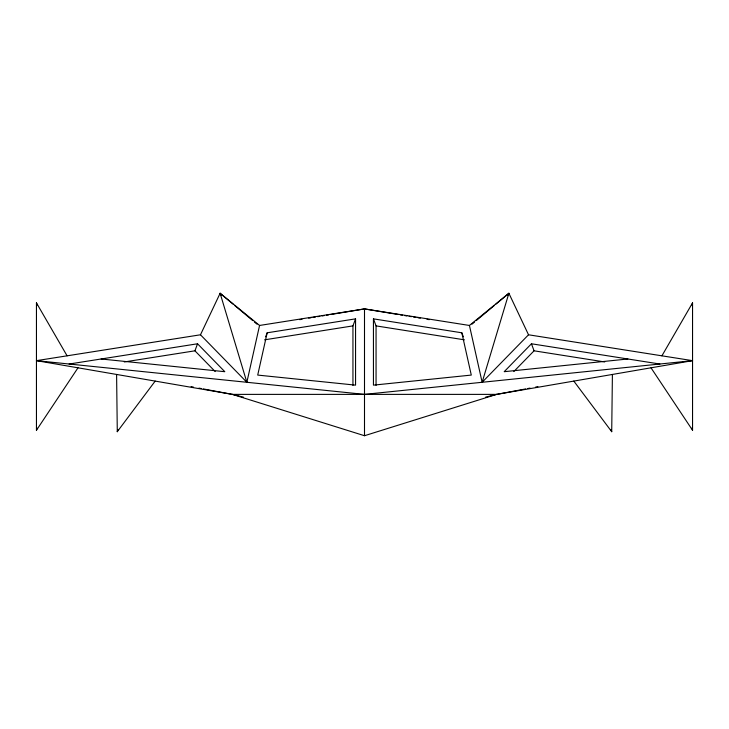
<?xml version="1.0" encoding="UTF-8"?>
<svg xmlns="http://www.w3.org/2000/svg" width="729" height="729" viewBox="0 0 729 729"><rect width="100%" height="100%" fill="white"/><g stroke="black" fill="none" stroke-linecap="round" stroke-linejoin="round"><path stroke-width="1.09" d="M573.814 381.094L611.713 431.696L612.406 374.451M200.475 334.784L246.858 382.278L259.56 325.462L220.122 293.277L200.475 334.784L36.45 360.655L232.369 394.38L243.377 397.123M267.169 332.798L257.711 375.08L355.561 385.14L355.561 318.855L267.169 332.798L265.675 336.816M78.003 367.808L36.45 430.265L36.96 428.051M691.939 305.068L692.55 302.89L692.55 430.265L650.997 367.808M155.186 381.094L117.287 431.696L117.898 429.545M507.721 295.199L508.878 293.277L469.44 325.462L482.142 382.278L508.878 293.277L528.525 334.784L692.55 360.655L496.631 394.38L485.623 397.123M124.294 361.948L194.935 350.813L197.55 343.778L224.814 371.699L101.121 358.987M352.945 385.431L352.945 325.89L355.561 318.855M661.914 355.825L692.55 302.89M482.142 382.278L528.525 334.784M659.9 364.035L531.45 343.778L504.186 371.699L627.879 358.987M513.817 371.553L534.065 350.813L604.706 361.948M472.009 324.168L474.579 322.008M476.301 320.578L494.308 305.487M496.021 304.048L508.878 293.277M203.382 388.94L232.369 394.38L364.5 435.723L496.631 394.38L525.618 388.94M527.851 388.521L530.083 388.101M535.66 387.053L537.884 386.643M299.756 319.657L301.988 319.284M308.686 318.172L310.918 317.808M313.151 317.434L315.384 317.06M317.616 316.696L319.849 316.322M322.081 315.949L324.314 315.584M326.546 315.21L328.779 314.846M331.012 314.472L364.5 308.914L469.44 325.462M259.56 325.462L364.5 308.914L397.988 314.472M69.1 364.035L197.55 343.778M264.554 339.832L352.945 325.89M692.55 360.655L364.5 394.38L36.45 360.655M232.369 394.38L496.631 394.38M461.831 332.798L471.289 375.08L373.439 385.14L373.439 318.855L461.831 332.798L463.325 336.816M373.439 318.855L376.055 325.89L464.446 339.832M400.221 314.846L402.454 315.21M404.686 315.584L406.919 315.949M409.151 316.322L411.384 316.696M413.616 317.06L415.849 317.434M418.082 317.808L420.314 318.172M427.012 319.284L429.244 319.657M191.116 386.643L193.34 387.053M198.917 388.101L201.149 388.521M246.858 382.278L220.122 293.277L232.979 304.048M234.692 305.487L252.699 320.578M254.421 322.008L256.991 324.168M194.935 350.813L215.183 371.553M220.122 293.277L221.279 295.199M36.45 430.265L36.45 302.89L67.086 355.825M531.45 343.778L534.065 350.813M611.102 429.545L611.713 431.696M36.45 302.89L37.061 305.068M692.04 428.051L692.55 430.265M116.594 374.451L117.287 431.696M376.055 325.89L376.055 385.431M364.5 308.914L364.5 435.723"/></g></svg>
